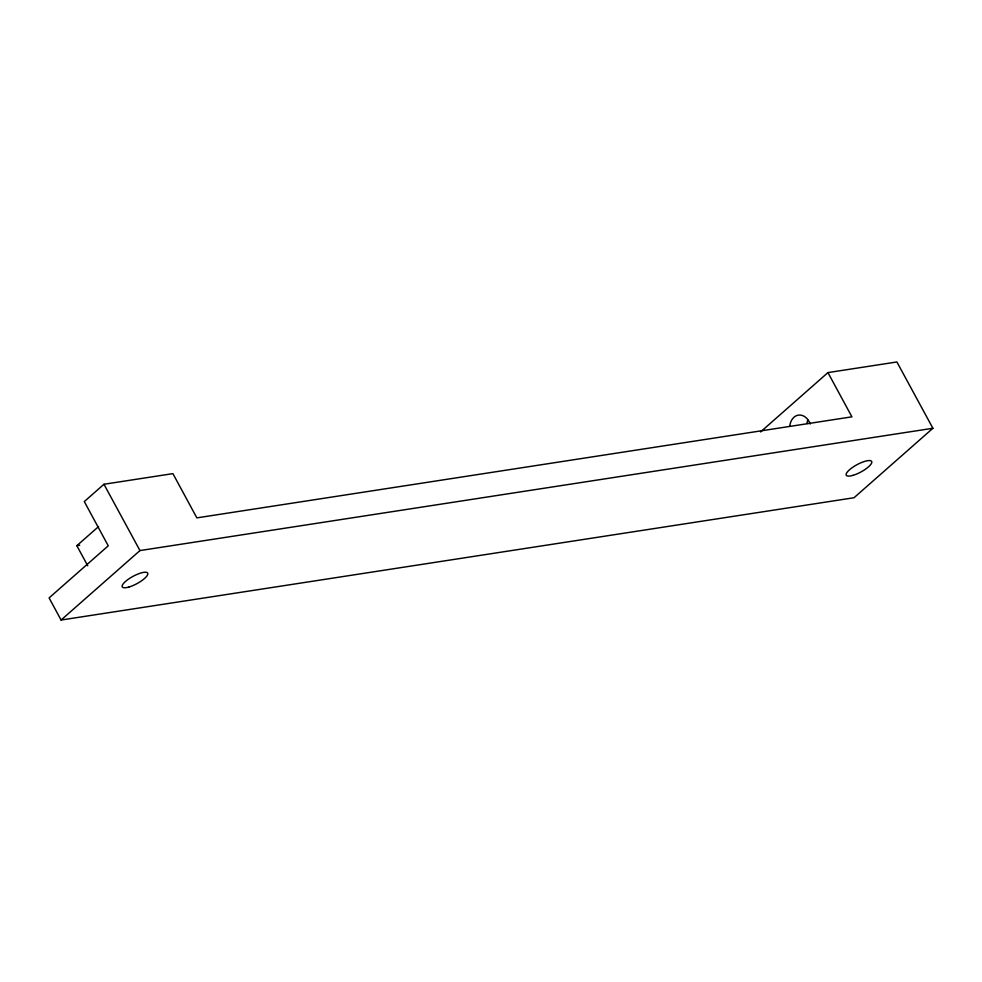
<?xml version="1.0" encoding="UTF-8"?>
<svg xmlns="http://www.w3.org/2000/svg" width="982" height="982" viewBox="0 0 982 982"><rect width="100%" height="100%" fill="white"/><g stroke="black" fill="none" stroke-linecap="round" stroke-linejoin="round"><path stroke-width="1.47" d="M827.949 372.595L851.91 416.834L196.866 517.87L172.906 473.631L103.957 484.261L84.305 501.569L108.253 545.82L49.1 597.915L61.08 620.035L854.021 497.739L932.9 428.275L896.897 361.965L827.949 372.595L760.559 431.945M87.742 565.804L76.854 545.697L98.556 526.585M61.08 620.035L139.96 550.571L932.9 428.275M76.854 545.697L79.726 545.243M103.957 484.261L139.96 550.571M806.995 423.537A14.448 10.79 81.2 0 1 807.744 420.014M789.761 426.188A14.448 10.79 81.2 0 1 798.722 415.079A14.448 10.79 81.2 0 1 810.248 423.991M129.059 586.99A14.448 4.137 -28.4 0 0 147.828 573.549A14.448 4.137 -28.4 0 0 128.077 579.417A14.448 4.137 -28.4 0 0 129.059 586.99M853.063 475.325A14.448 4.137 -28.4 0 0 871.82 461.884A14.448 4.137 -28.4 0 0 852.069 467.751A14.448 4.137 -28.4 0 0 853.063 475.325"/></g></svg>
